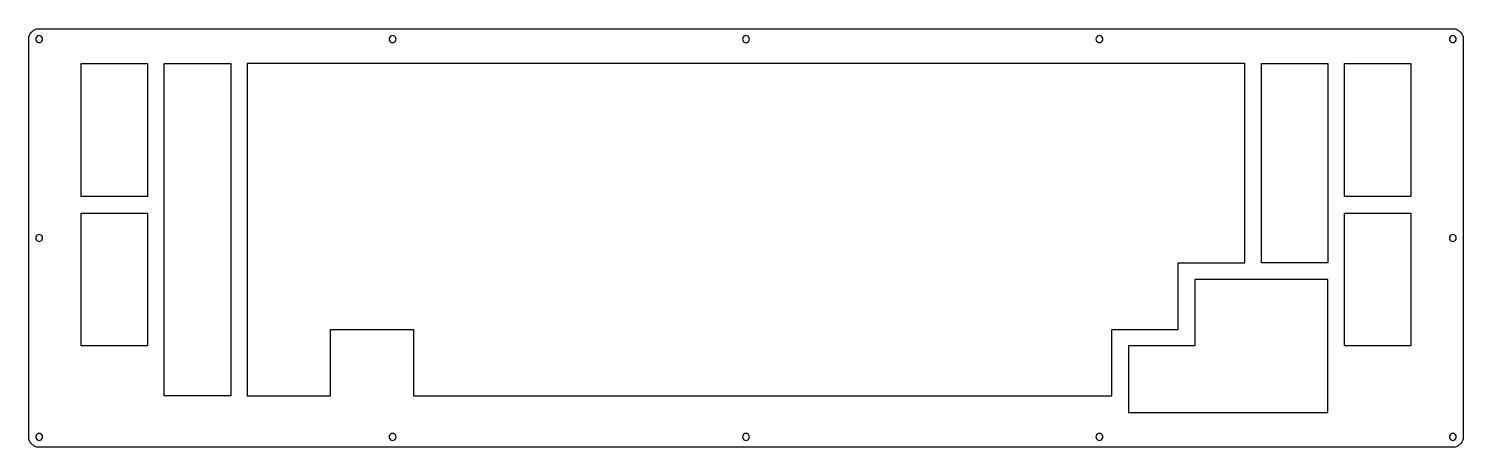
# Model space of a CAD drawing. Extents: x 0 to 411, y 0 to 120.
import ezdxf

# ---------------------------------------------------------------- set-up
doc = ezdxf.new("R2010")
doc.units = 0
doc.layers.get('0').update_dxf_attribs({"linetype": 'CONTINUOUS'})

msp = doc.modelspace()

# ---------------------------------------------------------------- linework, layer by layer
at = {"color": 0}
for p, q in [((0.813043, 119.151), (0.972894, 119.324)), ((0.972894, 119.324), (1.14653, 119.484)), ((1.14653, 119.484), (1.33119, 119.63)), ((1.33119, 119.63), (1.52687, 119.76)), ((1.52687, 119.76), (1.73357, 119.876)), ((1.73357, 119.876), (1.94717, 119.973)), ((1.94717, 119.973), (2.16765, 120.056)), ((2.16765, 120.056), (2.39503, 120.119)), ((2.39503, 120.119), (2.62516, 120.166)), ((2.62516, 120.166), (2.85943, 120.192)), ((2.85943, 120.192), (3.09507, 120.202)), ((3.09507, 120.202), (408.097, 120.202)), ((408.097, 120.202), (408.333, 120.192)), ((408.333, 120.192), (408.566, 120.166)), ((408.566, 120.166), (408.795, 120.119)), ((408.795, 120.119), (409.025, 120.056)), ((409.025, 120.056), (409.243, 119.973)), ((409.243, 119.973), (409.459, 119.876)), ((409.459, 119.876), (409.663, 119.76)), ((409.663, 119.76), (409.857, 119.63)), ((409.857, 119.63), (410.044, 119.484)), ((410.044, 119.484), (410.217, 119.324)), ((410.217, 119.324), (410.376, 119.151)), ((0.095085, 117.202), (0.104731, 117.438)), ((0.095085, 3.18878), (0.095085, 117.202)), ((0.104731, 117.438), (0.130914, 117.672)), ((0.130914, 117.672), (0.177767, 117.902)), ((0.177767, 117.902), (0.241157, 118.129)), ((0.241157, 118.129), (0.323839, 118.35)), ((0.323839, 118.35), (0.421679, 118.564)), ((0.421679, 118.564), (0.537436, 118.77)), ((0.537436, 118.77), (0.666972, 118.966)), ((0.666972, 118.966), (0.813043, 119.151)), ((2.14285, 117.512), (2.09462, 117.202)), ((2.09462, 117.202), (2.14285, 116.892)), ((2.28617, 117.789), (2.14285, 117.512)), ((2.14285, 116.892), (2.28617, 116.615)), ((2.50803, 118.011), (2.28617, 117.789)), ((2.28617, 116.615), (2.50803, 116.393)), ((2.78501, 118.154), (2.50803, 118.011)), ((2.50803, 116.393), (2.78501, 116.251)), ((3.09507, 118.201), (2.78501, 118.154)), ((2.78501, 116.251), (3.09507, 116.202)), ((3.40513, 118.154), (3.09507, 118.201)), ((3.09507, 116.202), (3.40513, 116.251)), ((3.68212, 118.011), (3.40513, 118.154)), ((3.40513, 116.251), (3.68212, 116.393)), ((3.90398, 117.789), (3.68212, 118.011)), ((3.68212, 116.393), (3.90398, 116.615)), ((4.04594, 117.512), (3.90398, 117.789)), ((3.90398, 116.615), (4.04594, 116.892)), ((4.09416, 117.202), (4.04594, 117.512)), ((4.04594, 116.892), (4.09416, 117.202)), ((103.394, 117.512), (103.346, 117.202)), ((103.346, 117.202), (103.394, 116.892)), ((103.536, 117.789), (103.394, 117.512)), ((103.394, 116.892), (103.536, 116.615)), ((103.758, 118.011), (103.536, 117.789)), ((103.536, 116.615), (103.758, 116.393)), ((104.036, 118.154), (103.758, 118.011)), ((103.758, 116.393), (104.036, 116.251)), ((104.345, 118.201), (104.036, 118.154)), ((104.036, 116.251), (104.345, 116.202)), ((104.655, 118.154), (104.345, 118.201)), ((104.345, 116.202), (104.655, 116.251)), ((104.933, 118.011), (104.655, 118.154)), ((104.655, 116.251), (104.933, 116.393)), ((105.154, 117.789), (104.933, 118.011)), ((104.933, 116.393), (105.154, 116.615)), ((105.296, 117.512), (105.154, 117.789)), ((105.154, 116.615), (105.296, 116.892)), ((105.345, 117.202), (105.296, 117.512)), ((105.296, 116.892), (105.345, 117.202)), ((204.644, 117.512), (204.596, 117.202)), ((204.596, 117.202), (204.644, 116.892)), ((204.786, 117.789), (204.644, 117.512)), ((204.644, 116.892), (204.786, 116.615)), ((205.008, 118.011), (204.786, 117.789)), ((204.786, 116.615), (205.008, 116.393)), ((205.286, 118.154), (205.008, 118.011)), ((205.008, 116.393), (205.286, 116.251)), ((205.595, 118.201), (205.286, 118.154)), ((205.286, 116.251), (205.595, 116.202)), ((205.905, 118.154), (205.595, 118.201)), ((205.595, 116.202), (205.905, 116.251)), ((206.183, 118.011), (205.905, 118.154)), ((205.905, 116.251), (206.183, 116.393)), ((206.404, 117.789), (206.183, 118.011)), ((206.183, 116.393), (206.404, 116.615)), ((206.546, 117.512), (206.404, 117.789)), ((206.404, 116.615), (206.546, 116.892)), ((206.595, 117.202), (206.546, 117.512)), ((206.546, 116.892), (206.595, 117.202)), ((305.894, 117.512), (305.846, 117.202)), ((305.846, 117.202), (305.894, 116.892)), ((306.036, 117.789), (305.894, 117.512)), ((305.894, 116.892), (306.036, 116.615)), ((306.258, 118.011), (306.036, 117.789)), ((306.036, 116.615), (306.258, 116.393)), ((306.536, 118.154), (306.258, 118.011)), ((306.258, 116.393), (306.536, 116.251)), ((306.845, 118.201), (306.536, 118.154)), ((306.536, 116.251), (306.845, 116.202)), ((307.155, 118.154), (306.845, 118.201)), ((306.845, 116.202), (307.155, 116.251)), ((307.433, 118.011), (307.155, 118.154)), ((307.155, 116.251), (307.433, 116.393)), ((307.654, 117.789), (307.433, 118.011)), ((307.433, 116.393), (307.654, 116.615)), ((307.796, 117.512), (307.654, 117.789)), ((307.654, 116.615), (307.796, 116.892)), ((307.846, 117.202), (307.796, 117.512)), ((307.796, 116.892), (307.846, 117.202)), ((407.144, 117.512), (407.095, 117.202)), ((407.095, 117.202), (407.144, 116.892)), ((407.285, 117.789), (407.144, 117.512)), ((407.144, 116.892), (407.285, 116.615)), ((407.508, 118.011), (407.285, 117.789)), ((407.285, 116.615), (407.508, 116.393)), ((407.786, 118.154), (407.508, 118.011)), ((407.508, 116.393), (407.786, 116.251)), ((408.097, 118.201), (407.786, 118.154)), ((407.786, 116.251), (408.097, 116.202)), ((408.404, 118.154), (408.097, 118.201)), ((408.097, 116.202), (408.404, 116.251)), ((408.682, 118.011), (408.404, 118.154)), ((408.404, 116.251), (408.682, 116.393)), ((408.905, 117.789), (408.682, 118.011)), ((408.682, 116.393), (408.905, 116.615)), ((409.046, 117.512), (408.905, 117.789)), ((408.905, 116.615), (409.046, 116.892)), ((409.095, 117.202), (409.046, 117.512)), ((409.046, 116.892), (409.095, 117.202)), ((410.376, 119.151), (410.524, 118.966)), ((410.524, 118.966), (410.655, 118.77)), ((410.655, 118.77), (410.771, 118.564)), ((410.771, 118.564), (410.866, 118.35)), ((410.866, 118.35), (410.947, 118.129)), ((410.947, 118.129), (411.014, 117.902)), ((411.014, 117.902), (411.06, 117.672)), ((411.06, 117.672), (411.088, 117.438)), ((411.088, 117.438), (411.095, 117.202)), ((411.095, 117.202), (411.095, 3.18878)), ((15.095, 110.203), (34.1464, 110.203)), ((15.095, 72.1004), (15.095, 110.203)), ((34.1464, 110.203), (34.1464, 72.1004)), ((38.9061, 110.203), (57.9589, 110.203)), ((38.9061, 14.9503), (38.9061, 110.203)), ((57.9589, 110.203), (57.9589, 14.9503)), ((62.72, 110.203), (62.72, 14.9503)), ((348.471, 110.203), (62.72, 110.203)), ((348.471, 53.0504), (348.471, 110.203)), ((353.233, 110.203), (372.283, 110.203)), ((353.233, 53.0504), (353.233, 110.203)), ((372.283, 110.203), (372.283, 53.0504)), ((377.045, 110.203), (396.095, 110.203)), ((377.045, 72.1004), (377.045, 110.203)), ((396.095, 110.203), (396.095, 72.1004)), ((34.1464, 72.1004), (15.095, 72.1004)), ((396.095, 72.1004), (377.045, 72.1004)), ((15.095, 67.3407), (34.1464, 67.3407)), ((15.095, 29.2392), (15.095, 67.3407)), ((34.1464, 67.3407), (34.1464, 29.2392)), ((377.045, 67.3407), (396.095, 67.3407)), ((377.045, 29.2392), (377.045, 67.3407)), ((396.095, 67.3407), (396.095, 29.2392)), ((2.14285, 60.5042), (2.09462, 60.1955)), ((2.09462, 60.1955), (2.14285, 59.8868)), ((2.28617, 60.784), (2.14285, 60.5042)), ((2.14285, 59.8868), (2.28617, 59.6085)), ((2.50803, 61.0044), (2.28617, 60.784)), ((2.28617, 59.6085), (2.50803, 59.3866)), ((2.78501, 61.1463), (2.50803, 61.0044)), ((2.50803, 59.3866), (2.78501, 59.2448)), ((3.09507, 61.196), (2.78501, 61.1463)), ((2.78501, 59.2448), (3.09507, 59.1965)), ((3.40513, 61.1463), (3.09507, 61.196)), ((3.09507, 59.1965), (3.40513, 59.2448)), ((3.68212, 61.0044), (3.40513, 61.1463)), ((3.40513, 59.2448), (3.68212, 59.3866)), ((3.90398, 60.784), (3.68212, 61.0044)), ((3.68212, 59.3866), (3.90398, 59.6085)), ((4.04594, 60.5042), (3.90398, 60.784)), ((3.90398, 59.6085), (4.04594, 59.8868)), ((4.09416, 60.1955), (4.04594, 60.5042)), ((4.04594, 59.8868), (4.09416, 60.1955)), ((407.144, 60.5042), (407.095, 60.1955)), ((407.095, 60.1955), (407.144, 59.8868)), ((407.285, 60.784), (407.144, 60.5042)), ((407.144, 59.8868), (407.285, 59.6085)), ((407.508, 61.0044), (407.285, 60.784)), ((407.285, 59.6085), (407.508, 59.3866)), ((407.786, 61.1463), (407.508, 61.0044)), ((407.508, 59.3866), (407.786, 59.2448)), ((408.097, 61.196), (407.786, 61.1463)), ((407.786, 59.2448), (408.097, 59.1965)), ((408.404, 61.1463), (408.097, 61.196)), ((408.097, 59.1965), (408.404, 59.2448)), ((408.682, 61.0044), (408.404, 61.1463)), ((408.404, 59.2448), (408.682, 59.3866)), ((408.905, 60.784), (408.682, 61.0044)), ((408.682, 59.3866), (408.905, 59.6085)), ((409.046, 60.5042), (408.905, 60.784)), ((408.905, 59.6085), (409.046, 59.8868)), ((409.095, 60.1955), (409.046, 60.5042)), ((409.046, 59.8868), (409.095, 60.1955)), ((329.421, 34.0003), (329.421, 53.0504)), ((329.421, 53.0504), (348.471, 53.0504)), ((372.283, 53.0504), (353.233, 53.0504)), ((334.181, 48.2907), (334.181, 29.2406)), ((372.283, 48.2907), (334.181, 48.2907)), ((372.283, 10.1892), (372.283, 48.2907)), ((86.5339, 14.9503), (86.5339, 34.0003)), ((86.5339, 34.0003), (110.345, 34.0003)), ((110.345, 34.0003), (110.345, 14.9503)), ((310.371, 14.9503), (310.371, 34.0003)), ((310.371, 34.0003), (329.421, 34.0003)), ((34.1464, 29.2392), (15.095, 29.2392)), ((334.181, 29.2406), (315.131, 29.2406)), ((315.131, 29.2406), (315.131, 10.1892)), ((396.095, 29.2392), (377.045, 29.2392)), ((57.9589, 14.9503), (38.9061, 14.9503)), ((62.72, 14.9503), (86.5339, 14.9503)), ((110.345, 14.9503), (310.371, 14.9503)), ((315.131, 10.1892), (372.283, 10.1892)), ((2.78501, 4.13964), (2.50803, 3.99768)), ((3.09507, 4.18924), (2.78501, 4.13964)), ((3.40513, 4.13964), (3.09507, 4.18924)), ((3.68212, 3.99768), (3.40513, 4.13964)), ((104.036, 4.13964), (103.758, 3.99768)), ((104.345, 4.18924), (104.036, 4.13964)), ((104.655, 4.13964), (104.345, 4.18924)), ((104.933, 3.99768), (104.655, 4.13964)), ((205.286, 4.13964), (205.008, 3.99768)), ((205.595, 4.18924), (205.286, 4.13964)), ((205.905, 4.13964), (205.595, 4.18924)), ((206.183, 3.99768), (205.905, 4.13964)), ((306.536, 4.13964), (306.258, 3.99768)), ((306.845, 4.18924), (306.536, 4.13964)), ((307.155, 4.13964), (306.845, 4.18924)), ((307.433, 3.99768), (307.155, 4.13964)), ((407.786, 4.13964), (407.508, 3.99768)), ((408.097, 4.18924), (407.786, 4.13964)), ((408.404, 4.13964), (408.097, 4.18924)), ((408.682, 3.99768), (408.404, 4.13964)), ((0.104731, 2.95313), (0.095085, 3.18878)), ((0.130914, 2.72025), (0.104731, 2.95313)), ((0.177767, 2.48874), (0.130914, 2.72025)), ((0.241157, 2.26136), (0.177767, 2.48874)), ((0.323839, 2.04088), (0.241157, 2.26136)), ((0.421679, 1.82728), (0.323839, 2.04088)), ((0.537436, 1.62195), (0.421679, 1.82728)), ((0.666972, 1.42627), (0.537436, 1.62195)), ((0.813043, 1.24024), (0.666972, 1.42627)), ((0.972894, 1.06798), (0.813043, 1.24024)), ((1.14653, 0.908128), (0.972894, 1.06798)), ((1.33119, 0.762056), (1.14653, 0.908128)), ((1.52687, 0.631141), (1.33119, 0.762056)), ((1.73357, 0.515387), (1.52687, 0.631141)), ((1.94717, 0.416168), (1.73357, 0.515387)), ((2.16765, 0.336241), (1.94717, 0.416168)), ((2.14285, 3.49746), (2.09462, 3.18878)), ((2.09462, 3.18878), (2.14285, 2.8801)), ((2.28617, 3.77719), (2.14285, 3.49746)), ((2.14285, 2.8801), (2.28617, 2.60036)), ((2.39503, 0.271473), (2.16765, 0.336241)), ((2.50803, 3.99768), (2.28617, 3.77719)), ((2.28617, 2.60036), (2.50803, 2.37987)), ((2.62516, 0.225998), (2.39503, 0.271473)), ((2.50803, 2.37987), (2.78501, 2.23793)), ((2.85943, 0.19706), (2.62516, 0.225998)), ((2.78501, 2.23793), (3.09507, 2.18833)), ((3.09507, 0.188791), (2.85943, 0.19706)), ((3.09507, 2.18833), (3.40513, 2.23793)), ((408.097, 0.188791), (3.09507, 0.188791)), ((3.40513, 2.23793), (3.68212, 2.37987)), ((3.90398, 3.77719), (3.68212, 3.99768)), ((3.68212, 2.37987), (3.90398, 2.60036)), ((4.04594, 3.49746), (3.90398, 3.77719)), ((3.90398, 2.60036), (4.04594, 2.8801)), ((4.09416, 3.18878), (4.04594, 3.49746)), ((4.04594, 2.8801), (4.09416, 3.18878)), ((103.394, 3.49746), (103.346, 3.18878)), ((103.346, 3.18878), (103.394, 2.8801)), ((103.536, 3.77719), (103.394, 3.49746)), ((103.394, 2.8801), (103.536, 2.60036)), ((103.758, 3.99768), (103.536, 3.77719)), ((103.536, 2.60036), (103.758, 2.37987)), ((103.758, 2.37987), (104.036, 2.23793)), ((104.036, 2.23793), (104.345, 2.18833)), ((104.345, 2.18833), (104.655, 2.23793)), ((104.655, 2.23793), (104.933, 2.37987)), ((105.154, 3.77719), (104.933, 3.99768)), ((104.933, 2.37987), (105.154, 2.60036)), ((105.296, 3.49746), (105.154, 3.77719)), ((105.154, 2.60036), (105.296, 2.8801)), ((105.345, 3.18878), (105.296, 3.49746)), ((105.296, 2.8801), (105.345, 3.18878)), ((204.644, 3.49746), (204.596, 3.18878)), ((204.596, 3.18878), (204.644, 2.8801)), ((204.786, 3.77719), (204.644, 3.49746)), ((204.644, 2.8801), (204.786, 2.60036)), ((205.008, 3.99768), (204.786, 3.77719)), ((204.786, 2.60036), (205.008, 2.37987)), ((205.008, 2.37987), (205.286, 2.23793)), ((205.286, 2.23793), (205.595, 2.18833)), ((205.595, 2.18833), (205.905, 2.23793)), ((205.905, 2.23793), (206.183, 2.37987)), ((206.404, 3.77719), (206.183, 3.99768)), ((206.183, 2.37987), (206.404, 2.60036)), ((206.546, 3.49746), (206.404, 3.77719)), ((206.404, 2.60036), (206.546, 2.8801)), ((206.595, 3.18878), (206.546, 3.49746)), ((206.546, 2.8801), (206.595, 3.18878)), ((305.894, 3.49746), (305.846, 3.18878)), ((305.846, 3.18878), (305.894, 2.8801)), ((306.036, 3.77719), (305.894, 3.49746)), ((305.894, 2.8801), (306.036, 2.60036)), ((306.258, 3.99768), (306.036, 3.77719)), ((306.036, 2.60036), (306.258, 2.37987)), ((306.258, 2.37987), (306.536, 2.23793)), ((306.536, 2.23793), (306.845, 2.18833)), ((306.845, 2.18833), (307.155, 2.23793)), ((307.155, 2.23793), (307.433, 2.37987)), ((307.654, 3.77719), (307.433, 3.99768)), ((307.433, 2.37987), (307.654, 2.60036)), ((307.796, 3.49746), (307.654, 3.77719)), ((307.654, 2.60036), (307.796, 2.8801)), ((307.846, 3.18878), (307.796, 3.49746)), ((307.796, 2.8801), (307.846, 3.18878)), ((407.144, 3.49746), (407.095, 3.18878)), ((407.095, 3.18878), (407.144, 2.8801)), ((407.285, 3.77719), (407.144, 3.49746)), ((407.144, 2.8801), (407.285, 2.60036)), ((407.508, 3.99768), (407.285, 3.77719)), ((407.285, 2.60036), (407.508, 2.37987)), ((407.508, 2.37987), (407.786, 2.23793)), ((407.786, 2.23793), (408.097, 2.18833)), ((408.097, 2.18833), (408.404, 2.23793)), ((408.333, 0.19706), (408.097, 0.188791)), ((408.566, 0.225998), (408.333, 0.19706)), ((408.404, 2.23793), (408.682, 2.37987)), ((408.795, 0.271473), (408.566, 0.225998)), ((408.905, 3.77719), (408.682, 3.99768)), ((408.682, 2.37987), (408.905, 2.60036)), ((409.025, 0.336241), (408.795, 0.271473)), ((409.046, 3.49746), (408.905, 3.77719)), ((408.905, 2.60036), (409.046, 2.8801)), ((409.243, 0.416168), (409.025, 0.336241)), ((409.095, 3.18878), (409.046, 3.49746)), ((409.046, 2.8801), (409.095, 3.18878)), ((409.459, 0.515387), (409.243, 0.416168)), ((409.663, 0.631141), (409.459, 0.515387)), ((409.857, 0.762056), (409.663, 0.631141)), ((410.044, 0.908128), (409.857, 0.762056)), ((410.217, 1.06798), (410.044, 0.908128)), ((410.376, 1.24024), (410.217, 1.06798)), ((410.524, 1.42627), (410.376, 1.24024)), ((410.655, 1.62195), (410.524, 1.42627)), ((410.771, 1.82728), (410.655, 1.62195)), ((410.866, 2.04088), (410.771, 1.82728)), ((410.947, 2.26136), (410.866, 2.04088)), ((411.014, 2.48874), (410.947, 2.26136)), ((411.06, 2.72025), (411.014, 2.48874)), ((411.088, 2.95313), (411.06, 2.72025)), ((411.095, 3.18878), (411.088, 2.95313))]:
    msp.add_line(p, q, dxfattribs=at)

doc.saveas('drawing.dxf')
